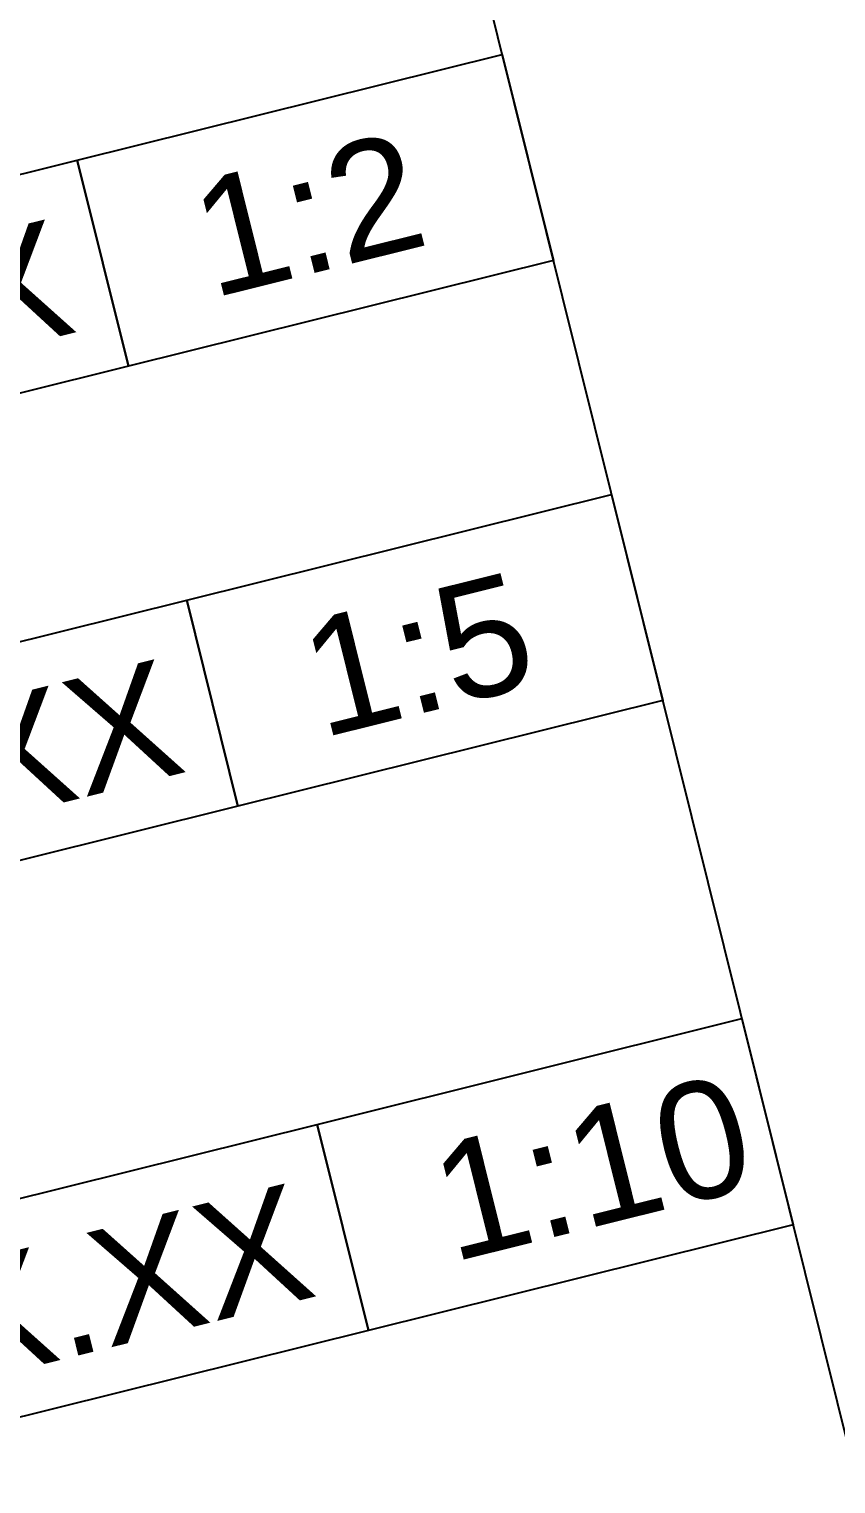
# Model space of a CAD drawing. Header units: inches. Extents: x 122939 to 389145, y 29603 to 574065.
# Drawn here: x 173134 to 188292, y 526321 to 553643 of the extents above; entities that cross this region are included whole.
import ezdxf

# ---------------------------------------------------------------- set-up
doc = ezdxf.new("R2010")
doc.units = ezdxf.units.IN
doc.header["$MEASUREMENT"] = 0
doc.styles.add('ARIAL', font='arial.ttf')

msp = doc.modelspace()

# ---------------------------------------------------------------- linework, layer by layer
at = {"color": 6, "elevation": 0}
for points in [[(157976.664, 555328.096), (180112.566, 560835.471), (217480.106, 410643.371), (195344.205, 405135.996)], [(174040.395, 551179.738), (182020.898, 553165.274), (182983.777, 549295.156), (175003.274, 547309.621)], [(159884.997, 547657.899), (174040.395, 551179.738), (175003.274, 547309.621), (160847.875, 543787.781)], [(176095.762, 542918.558), (184076.265, 544904.094), (185039.144, 541033.976), (177058.641, 539048.441)], [(161940.364, 539396.719), (176095.762, 542918.558), (177058.641, 539048.441), (162903.243, 535526.601)], [(178545.228, 533073.371), (186525.731, 535058.906), (187488.61, 531188.789), (179508.107, 529203.253)], [(164389.83, 529551.532), (178545.228, 533073.371), (179508.107, 529203.253), (165352.709, 525681.414)]]:
    msp.add_lwpolyline(points, close=True, dxfattribs=at)

# ---------------------------------------------------------------- texts
at = {"color": 0, "style": 'ARIAL'}
for s, p in [('IDX-X.XX   1:2', (161335.911, 544794.078, 0)), ('IDX-X.XX   1:5', (163391.278, 536532.898, 0)), ('IDX-X.XX   1:10', (165840.744, 526687.711, 0))]:
    msp.add_text(s, height=2198.08558, rotation=13.9714233, dxfattribs=at).set_placement(p)

doc.saveas('drawing.dxf')
